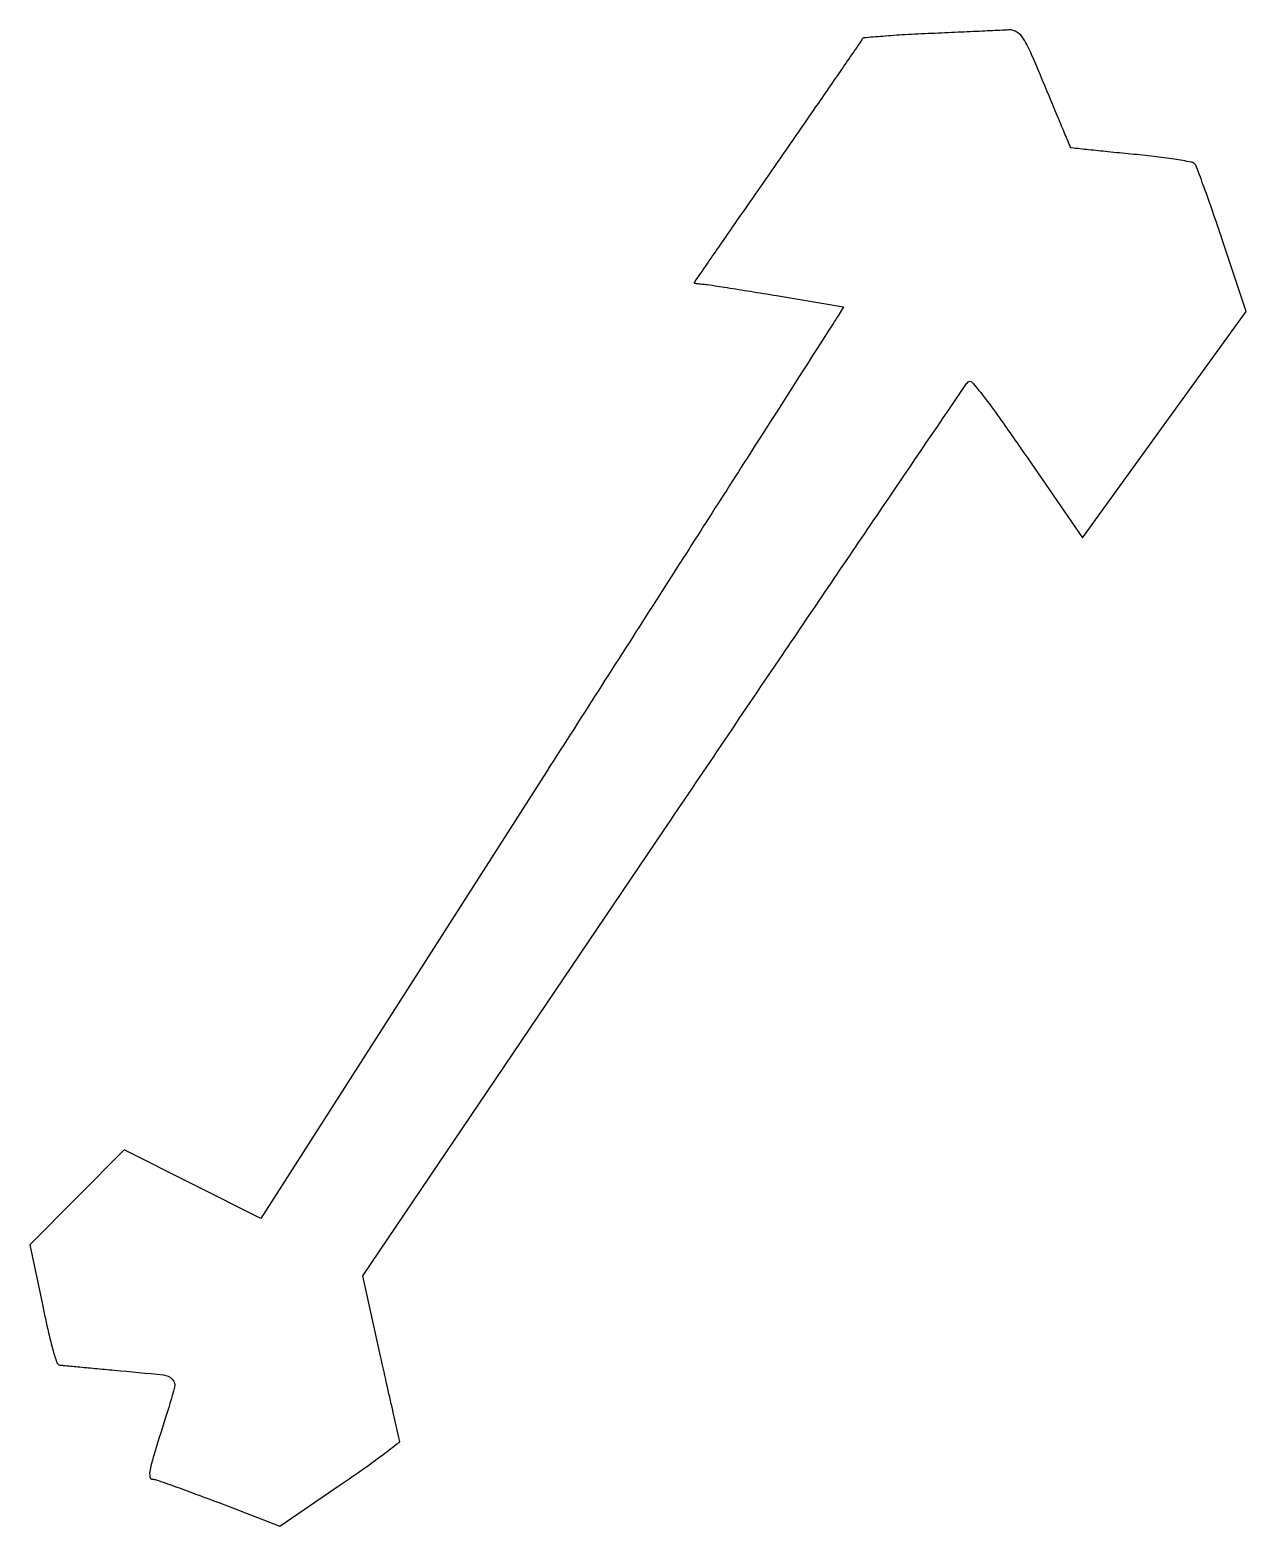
# Model space of a CAD drawing. Extents: x 0 to 357, y 0 to 439.
import ezdxf

# ---------------------------------------------------------------- set-up
doc = ezdxf.new("R2010")
doc.units = 0

msp = doc.modelspace()

# ---------------------------------------------------------------- linework, layer by layer
msp.add_lwpolyline([(264.5, 437.810076, 0.003271), (256.813095, 437.418927, 0.005332), (250.297302, 436.974863, 0.001237), (244.633715, 436.51406, 0.290625), (244.235498, 436.211757, -0.061771), (243.956021, 435.673868, -0.000073), (236.856078, 425.356245, -0.00067), (228.892011, 413.819603, -0.000412), (219.485498, 400.256311, 0.00032), (210.097007, 386.724297, 0.000531), (202.192822, 375.290164, 0.00002), (195.059934, 364.947457, 0.152789), (195.000706, 364.756311, 0.351709), (195.086834, 364.649619, 0.011503), (195.663232, 364.53742, 0.017395), (196.391042, 364.438966, 0.010633), (197.255122, 364.371076, -0.023214), (198.829883, 364.207406, -0.000897), (204.617777, 363.32214, -0.0016), (211.46428, 362.239929, -0.001128), (219.154697, 360.981272), (238.800563, 357.720392), (237.150282, 355.058521, -0.003445), (235.812811, 352.934031, -0.000005), (211.374116, 314.702318, -0.000043), (183.957743, 271.821464, -0.000027), (151.719049, 221.413649), (67.938098, 90.430648), (47.939702, 100.506124), (27.941307, 110.5816), (14.120622, 96.663726), (0.299938, 82.745853), (3.950358, 65.21086, 0.004144), (5.741744, 56.949592, 0.014572), (7.092506, 51.680815, 0.014148), (8.212728, 48.164382, 0.282494), (9.050389, 47.482193, 0.009521), (10.088304, 47.363589, 0.000299), (14.333552, 46.962763, 0.000582), (19.33916, 46.499048, 0.000404), (25, 45.985891, -0.003546), (39.414678, 44.587799, -0.168653), (42.024968, 43.365479, -0.273133), (42.676367, 40.969293, -0.009843), (39.876259, 31.5, 0.002131), (36.585125, 20.9702, 0.024236), (35.506086, 16.748016, 0.087653), (35.451777, 14.72859, 0.371508), (36.297021, 14, -0.083941), (37.342596, 13.823222, -0.001588), (42.575621, 11.982975, -0.003821), (48.671566, 9.764885, -0.002543), (55.626477, 7.133533), (73.5, 0.267066), (91.27732, 12.341147, 0.004701), (98.065374, 17.045354, 0.007682), (103.719476, 21.174667, 0.002421), (108.480629, 24.801594, 0.328261), (108.669699, 25.457613, -0.03239), (108.425775, 26.278024, -0.000244), (106.868439, 33.121602, -0.000912), (105.101722, 40.969076, -0.000585), (103.078307, 50.084011), (97.871857, 73.668022), (185.994274, 204.084011, -0.000198), (219.867279, 254.171313, -0.000325), (248.58078, 296.533829, -0.000021), (274.443078, 334.632957, -0.049639), (275.308346, 335.669449, -0.433325), (276.39461, 335.624007, -0.012387), (279.667002, 331.629993, -0.012074), (284.495643, 325.110571, -0.002491), (292.66438, 313.382058), (308.82876, 289.925218), (332.789854, 323.103007), (356.750948, 356.280795), (349.753726, 377.390398, 0.003009), (346.990462, 385.561799, 0.004565), (344.480514, 392.629484, 0.001813), (342.254678, 398.652401, 0.107734), (341.628252, 399.624868, 0.155543), (340.653864, 400.126318, 0.003931), (335.690799, 400.921187, 0.008048), (329.787964, 401.722042, 0.005358), (323, 402.458266, -0.000815), (316.280688, 403.125335, -0.001343), (310.601974, 403.713855, -0.000101), (305.507361, 404.256711, -0.201661), (305.368423, 404.333398, -0.068075), (305.281944, 404.48014, -0.000044), (303.449328, 408.857311, -0.000545), (301.413102, 413.736935, -0.000333), (299.020101, 419.5, 0.002992), (293.893342, 431.663755, 0.035645), (291.553506, 436.200963, 0.111588), (289.605494, 438.211334, 0.159959), (287.226947, 438.848319, -0.002354), (285.367605, 438.753676, -0.000124), (279.426041, 438.480766, -0.000196), (272.359808, 438.160729, -0.000142)], format="xyb", close=True)

doc.saveas('drawing.dxf')
